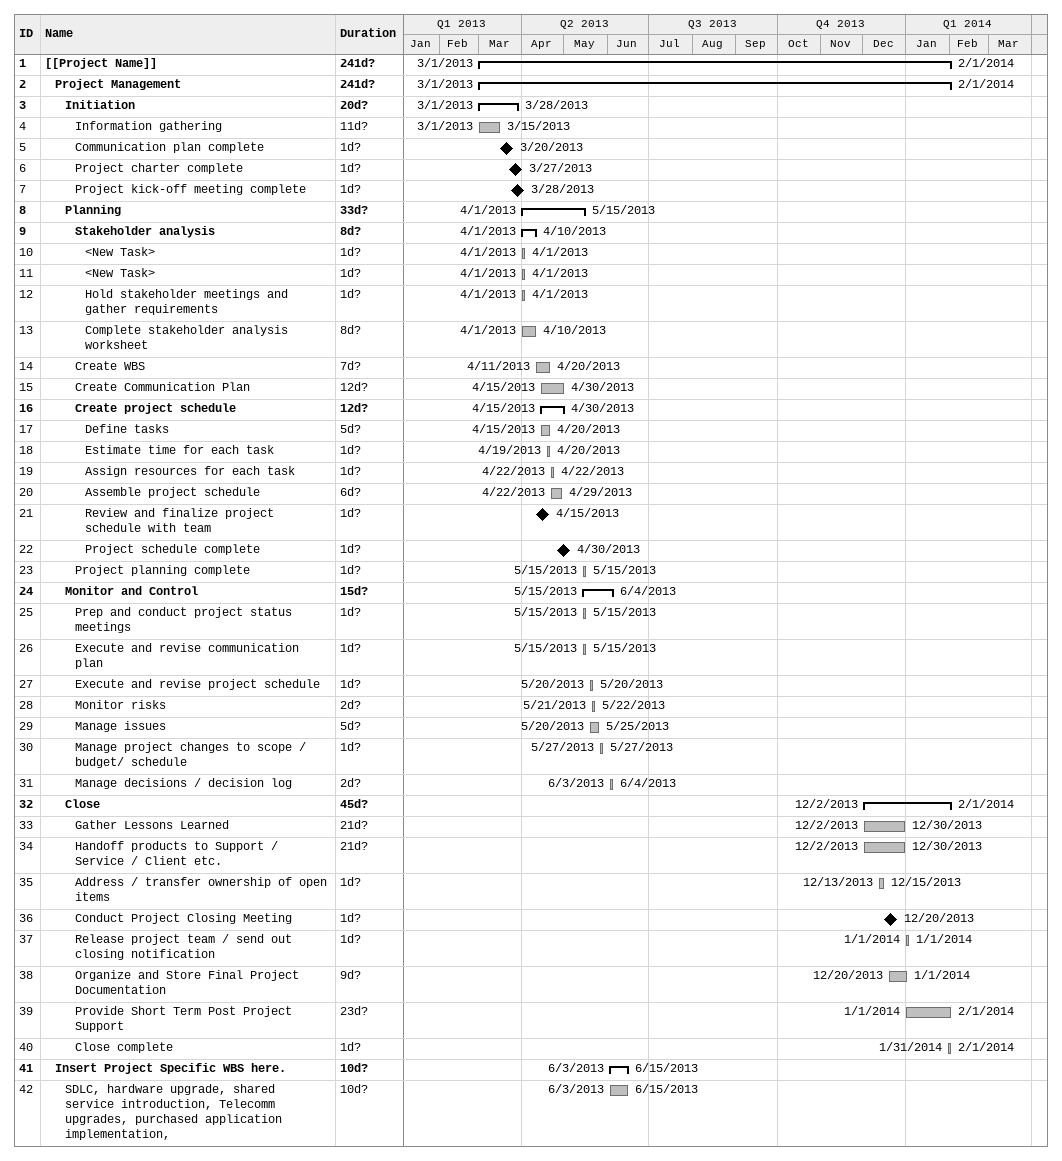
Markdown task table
| ID | Level | Task | Duration | Start | Finish |
|---|---|---|---|---|---|
| 1 | 1 | **[[Project Name]]** | 241d? | 2013-03-01 | 2014-02-01 |
| 2 | 2 | **Project Management** | 241d? | 2013-03-01 | 2014-02-01 |
| 3 | 3 | **Initiation** | 20d? | 2013-03-01 | 2013-03-28 |
| 4 | 4 | Information gathering | 11d? | 2013-03-01 | 2013-03-15 |
| 5 | 4 | Communication plan complete | 1d? | 2013-03-20 | 2013-03-20 |
| 6 | 4 | Project charter complete | 1d? | 2013-03-27 | 2013-03-27 |
| 7 | 4 | Project kick-off meeting complete | 1d? | 2013-03-28 | 2013-03-28 |
| 8 | 3 | **Planning** | 33d? | 2013-04-01 | 2013-05-15 |
| 9 | 4 | **Stakeholder analysis** | 8d? | 2013-04-01 | 2013-04-10 |
| 10 | 5 | <New Task> | 1d? | 2013-04-01 | 2013-04-01 |
| 11 | 5 | <New Task> | 1d? | 2013-04-01 | 2013-04-01 |
| 12 | 5 | Hold stakeholder meetings and gather requirements | 1d? | 2013-04-01 | 2013-04-01 |
| 13 | 5 | Complete stakeholder analysis worksheet | 8d? | 2013-04-01 | 2013-04-10 |
| 14 | 4 | Create WBS | 7d? | 2013-04-11 | 2013-04-20 |
| 15 | 4 | Create Communication Plan | 12d? | 2013-04-15 | 2013-04-30 |
| 16 | 4 | **Create project schedule** | 12d? | 2013-04-15 | 2013-04-30 |
| 17 | 5 | Define tasks | 5d? | 2013-04-15 | 2013-04-20 |
| 18 | 5 | Estimate time for each task | 1d? | 2013-04-19 | 2013-04-20 |
| 19 | 5 | Assign resources for each task | 1d? | 2013-04-22 | 2013-04-22 |
| 20 | 5 | Assemble project schedule | 6d? | 2013-04-22 | 2013-04-29 |
| 21 | 5 | Review and finalize project schedule with team | 1d? | 2013-04-15 | 2013-04-15 |
| 22 | 5 | Project schedule complete | 1d? | 2013-04-30 | 2013-04-30 |
| 23 | 4 | Project planning complete | 1d? | 2013-05-15 | 2013-05-15 |
| 24 | 3 | **Monitor and Control** | 15d? | 2013-05-15 | 2013-06-04 |
| 25 | 4 | Prep and conduct project status meetings | 1d? | 2013-05-15 | 2013-05-15 |
| 26 | 4 | Execute and revise communication plan | 1d? | 2013-05-15 | 2013-05-15 |
| 27 | 4 | Execute and revise project schedule | 1d? | 2013-05-20 | 2013-05-20 |
| 28 | 4 | Monitor risks | 2d? | 2013-05-21 | 2013-05-22 |
| 29 | 4 | Manage issues | 5d? | 2013-05-20 | 2013-05-25 |
| 30 | 4 | Manage project changes to scope / budget/ schedule | 1d? | 2013-05-27 | 2013-05-27 |
| 31 | 4 | Manage decisions / decision log | 2d? | 2013-06-03 | 2013-06-04 |
| 32 | 3 | **Close** | 45d? | 2013-12-02 | 2014-02-01 |
| 33 | 4 | Gather Lessons Learned | 21d? | 2013-12-02 | 2013-12-30 |
| 34 | 4 | Handoff products to Support / Service / Client etc. | 21d? | 2013-12-02 | 2013-12-30 |
| 35 | 4 | Address / transfer ownership of open items | 1d? | 2013-12-13 | 2013-12-15 |
| 36 | 4 | Conduct Project Closing Meeting | 1d? | 2013-12-20 | 2013-12-20 |
| 37 | 4 | Release project team / send out closing notification | 1d? | 2014-01-01 | 2014-01-01 |
| 38 | 4 | Organize and Store Final Project Documentation | 9d? | 2013-12-20 | 2014-01-01 |
| 39 | 4 | Provide Short Term Post Project Support | 23d? | 2014-01-01 | 2014-02-01 |
| 40 | 4 | Close complete | 1d? | 2014-01-31 | 2014-02-01 |
| 41 | 2 | **Insert Project Specific WBS here.** | 10d? | 2013-06-03 | 2013-06-15 |
| 42 | 3 | SDLC, hardware upgrade, shared service introduction, Telecomm upgrades, purchased application implementation, | 10d? | 2013-06-03 | 2013-06-15 |
